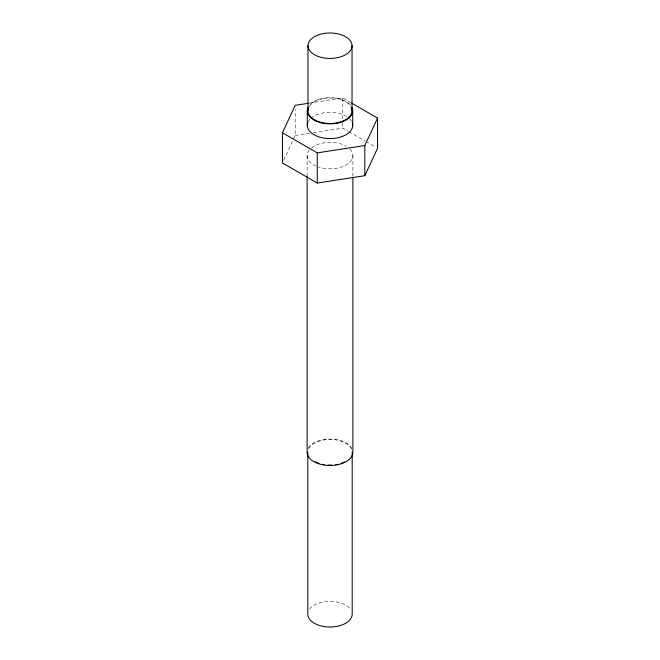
<?xml version="1.0" encoding="UTF-8"?>
<svg xmlns="http://www.w3.org/2000/svg" width="660" height="660" viewBox="0 0 660 660"><rect width="100%" height="100%" fill="white"/><g stroke="black" fill="none" stroke-linecap="round" stroke-linejoin="round"><path stroke-width="0.49" stroke-dasharray="3.3 2.47" d="M283.717 160.207L293.057 140.069M293.486 139.153L295.185 135.49L295.185 109.345M309.35 103.133L342.746 97.969L350.782 102.605M295.185 135.49L309.35 133.304M313.401 132.676L342.746 128.139L348.1 131.225M348.991 131.744L365.062 141.017M365.953 141.537L375.771 147.205M352.877 155.595L352.877 176.195M342.746 97.969L342.746 122.1M342.746 123.106L342.746 128.139M307.123 155.595L307.123 176.195M349.816 148.987A22.877 13.208 0 0 1 346.178 164.934A22.877 13.208 0 0 1 318.557 167.029M316.074 166.072A22.877 13.208 0 0 1 310.183 148.987M311.487 147.832A22.877 13.208 0 0 1 346.178 146.256M308.335 448.033A22.877 13.208 0 0 1 330.742 439.073A22.877 13.208 0 0 1 352.102 448.858M310.332 104.206A22.712 13.109 0 0 1 332.227 97.713A22.712 13.109 0 0 1 351.508 106.549M308.063 122.034A22.712 13.109 0 0 1 310.332 118.874M310.951 118.288A22.712 13.109 0 0 1 349.049 118.288M349.668 118.874A22.712 13.109 0 0 1 351.508 121.217M309.136 106.672A22.036 12.721 0 0 1 330 98.035A22.036 12.721 0 0 1 350.864 106.672M308.558 448.957A22.201 12.82 0 0 1 330 439.461A22.201 12.82 0 0 1 351.442 448.957M309.49 609.279A22.201 12.82 0 0 1 330 601.367A22.201 12.82 0 0 1 350.51 609.279"/><path stroke-width="0.99" d="M351.673 103.125L377.561 118.066L377.561 148.236L364.815 175.692L317.254 183.051L282.439 162.954L282.439 132.784L295.185 105.328L308.335 103.29M364.815 175.692L364.815 145.53L377.561 118.066M282.439 132.784L317.254 152.881L364.815 145.53M352.877 177.226L352.877 452.281A22.877 13.208 0 0 1 330 465.49A22.877 13.208 0 0 1 307.123 452.281L307.123 176.195M352.712 110.756L352.712 125.425M352.201 452.281L352.201 614.179A22.201 12.82 0 0 1 330 627A22.201 12.82 0 0 1 307.799 614.179L307.799 452.281M352.036 45.721A22.036 12.721 0 0 1 318.986 56.735A22.036 12.721 0 0 1 318.986 34.708A22.036 12.721 0 0 1 352.036 45.721L352.036 110.756M317.254 152.881L317.254 183.051M307.964 45.721L307.964 110.756M307.288 110.756L307.288 125.425M352.275 122.867A22.712 13.109 0 0 1 330 138.542A22.712 13.109 0 0 1 307.725 122.867M351.937 107.365A22.712 13.109 0 0 1 330 123.874A22.712 13.109 0 0 1 308.063 107.365M351.607 108.273A22.036 12.721 0 0 1 330 123.478A22.036 12.721 0 0 1 308.393 108.273M344.858 461.802A22.201 12.82 0 0 1 341.104 463.378M337.59 464.327A22.201 12.82 0 0 1 335.75 464.656M331.93 465.044A22.201 12.82 0 0 1 328.07 465.044M324.25 464.656A22.201 12.82 0 0 1 322.41 464.327M318.896 463.378A22.201 12.82 0 0 1 315.142 461.802"/></g></svg>
